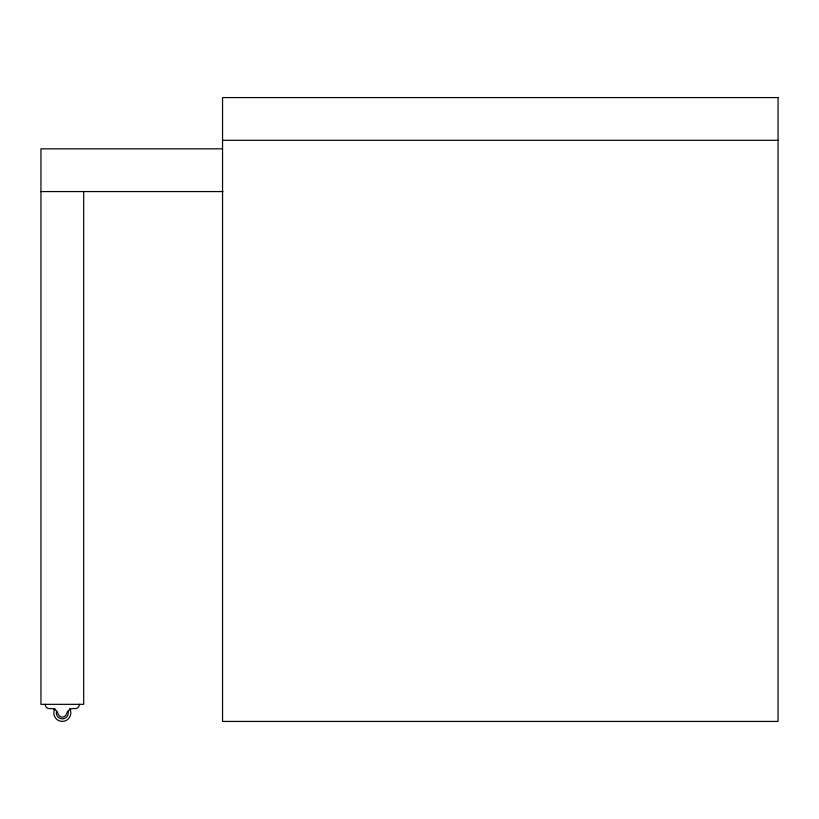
<?xml version="1.0" encoding="UTF-8"?>
<svg xmlns="http://www.w3.org/2000/svg" width="819" height="819" viewBox="0 0 819 819"><rect width="100%" height="100%" fill="white"/><g stroke="black" fill="none" stroke-linecap="round" stroke-linejoin="round"><path stroke-width="1.23" d="M54.914 708.609L54.064 710.677A8.548 8.548 0 0 0 62.316 721.426A8.548 8.548 0 0 0 70.567 710.677L69.717 708.609M69.717 709.582L70.547 709.131M222.553 140.295L778.05 140.295M222.553 148.843L40.95 148.843L40.95 704.34L83.681 704.34L83.681 191.574M40.95 191.574L222.932 191.574M54.085 709.131L54.904 709.582M79.412 704.34A4.269 4.269 0 0 1 75.133 708.609A7.463 7.463 0 0 0 66.441 713.994A4.269 4.269 0 0 1 58.19 713.994A7.463 7.463 0 0 0 49.498 708.609A4.269 4.269 0 0 1 45.219 704.34M68.09 711.332A5.979 5.979 0 0 1 62.316 718.867A5.979 5.979 0 0 1 56.542 711.332M778.05 97.574L222.553 97.574L222.553 721.426L778.05 721.426L778.05 97.574"/></g></svg>
